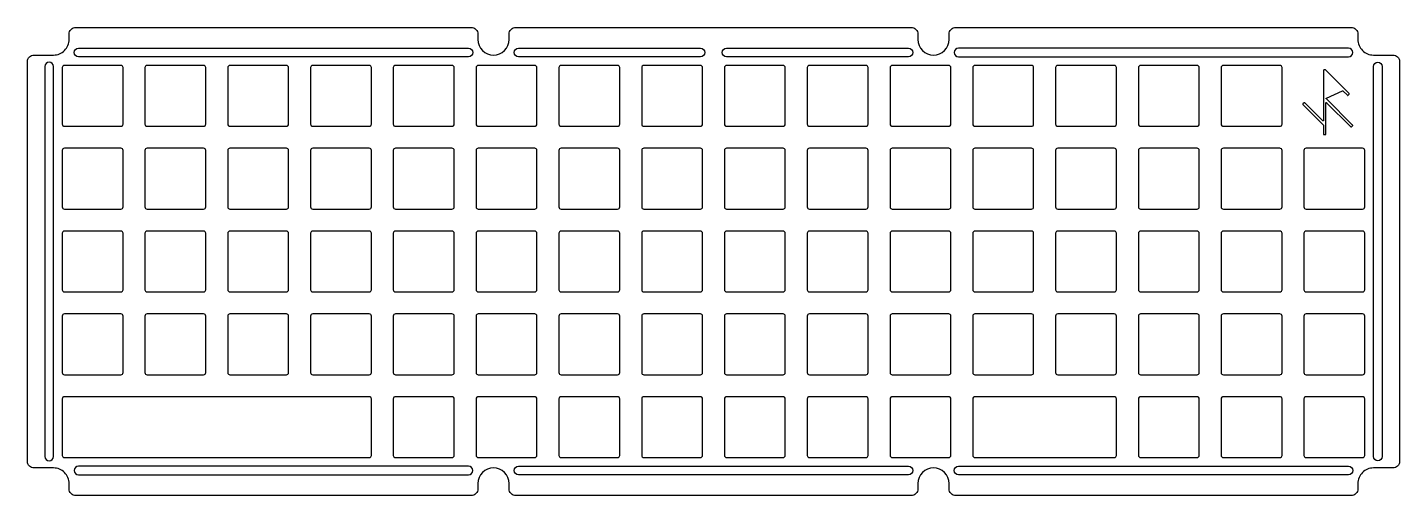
# Model space of a CAD drawing. Header units: millimetres. Extents: x -16 to 300, y -99 to 9.
import ezdxf

# ---------------------------------------------------------------- set-up
doc = ezdxf.new("R2010")
doc.units = ezdxf.units.MM
doc.layers.get('0').update_dxf_attribs({"linetype": 'CONTINUOUS'})

msp = doc.modelspace()

# ---------------------------------------------------------------- linework, layer by layer
for points in [[(86.08, 9.01, -0.414214), (87.58, 7.51), (87.58, 6.26, 1), (94.78, 6.26), (94.78, 7.51, -0.414214), (96.28, 9.01), (187.33, 9.01, -0.414214), (188.83, 7.51), (188.83, 6.26, 1), (196.03, 6.26), (196.03, 7.51, -0.414214), (197.53, 9.01), (288.58, 9.01, -0.414214), (290.08, 7.51), (290.08, 6.26, 0.414214), (293.68, 2.66), (298.18, 2.66, -0.414214), (299.68, 1.16), (299.68, -90.84, -0.414214), (298.18, -92.34), (293.68, -92.34, 0.414214), (290.08, -95.94), (290.08, -97.19, -0.414214), (288.58, -98.69), (197.53, -98.69, -0.414214), (196.03, -97.19), (196.03, -95.94, 1), (188.83, -95.94), (188.83, -97.19, -0.414214), (187.33, -98.69), (96.28, -98.69, -0.414214), (94.78, -97.19), (94.78, -95.94, 1), (87.58, -95.94), (87.58, -97.19, -0.414214), (86.08, -98.69), (-4.97, -98.69, -0.414214), (-6.47, -97.19), (-6.47, -95.94, 0.414214), (-10.07, -92.34), (-14.57, -92.34, -0.414214), (-16.07, -90.84), (-16.07, 1.16, -0.414214), (-14.57, 2.66), (-10.07, 2.66, 0.414214), (-6.47, 6.26), (-6.47, 7.51, -0.414214), (-4.97, 9.01)], [(85.43, 4.26, -1), (85.43, 2.26), (-4.32, 2.26, -1), (-4.32, 4.26)], [(96.93, 2.26, -1), (96.93, 4.26), (138.81, 4.26, -1), (138.81, 2.26)], [(144.81, 2.26, -1), (144.81, 4.26), (186.68, 4.26, -1), (186.68, 2.26)], [(198.18, 2.26), (287.93, 2.26, 1), (287.93, 4.26), (198.18, 4.26, 1)], [(-12.07, 0.01), (-12.07, -89.69, 1), (-10.07, -89.69), (-10.07, 0.01, 1)], [(-7.57, -13.74), (5.43, -13.74, 0.414214), (5.93, -13.24), (5.93, -0.24, 0.414214), (5.43, 0.26), (-7.57, 0.26, 0.414214), (-8.07, -0.24), (-8.07, -13.24, 0.414214)], [(24.48, 0.26), (11.48, 0.26, 0.414214), (10.98, -0.24), (10.98, -13.24, 0.414214), (11.48, -13.74), (24.48, -13.74, 0.414214), (24.98, -13.24), (24.98, -0.24, 0.414214)], [(30.03, -13.24, 0.414214), (30.53, -13.74), (43.53, -13.74, 0.414214), (44.03, -13.24), (44.03, -0.24, 0.414214), (43.53, 0.26), (30.53, 0.26, 0.414214), (30.03, -0.24)], [(62.58, 0.26), (49.58, 0.26, 0.414214), (49.08, -0.24), (49.08, -13.24, 0.414214), (49.58, -13.74), (62.58, -13.74, 0.414214), (63.08, -13.24), (63.08, -0.24, 0.414214)], [(82.13, -13.24), (82.13, -0.24, 0.414214), (81.63, 0.26), (68.63, 0.26, 0.414214), (68.13, -0.24), (68.13, -13.24, 0.414214), (68.63, -13.74), (81.63, -13.74, 0.414214)], [(87.18, -0.24), (87.18, -13.24, 0.414214), (87.68, -13.74), (100.68, -13.74, 0.414214), (101.18, -13.24), (101.18, -0.24, 0.414214), (100.68, 0.26), (87.68, 0.26, 0.414214)], [(106.23, -0.24), (106.23, -13.24, 0.414214), (106.73, -13.74), (119.73, -13.74, 0.414214), (120.23, -13.24), (120.23, -0.24, 0.414214), (119.73, 0.26), (106.73, 0.26, 0.414214)], [(138.78, -13.74, 0.414214), (139.28, -13.24), (139.28, -0.24, 0.414214), (138.78, 0.26), (125.78, 0.26, 0.414214), (125.28, -0.24), (125.28, -13.24, 0.414214), (125.78, -13.74)], [(158.33, -0.24, 0.414214), (157.83, 0.26), (144.83, 0.26, 0.414214), (144.33, -0.24), (144.33, -13.24, 0.414214), (144.83, -13.74), (157.83, -13.74, 0.414214), (158.33, -13.24)], [(163.38, -0.24), (163.38, -13.24, 0.414214), (163.88, -13.74), (176.88, -13.74, 0.414214), (177.38, -13.24), (177.38, -0.24, 0.414214), (176.88, 0.26), (163.88, 0.26, 0.414214)], [(182.93, -13.74), (195.93, -13.74, 0.414214), (196.43, -13.24), (196.43, -0.24, 0.414214), (195.93, 0.26), (182.93, 0.26, 0.414214), (182.43, -0.24), (182.43, -13.24, 0.414214)], [(214.98, 0.26), (201.98, 0.26, 0.414214), (201.48, -0.24), (201.48, -13.24, 0.414214), (201.98, -13.74), (214.98, -13.74, 0.414214), (215.48, -13.24), (215.48, -0.24, 0.414214)], [(220.53, -13.24, 0.414214), (221.03, -13.74), (234.03, -13.74, 0.414214), (234.53, -13.24), (234.53, -0.24, 0.414214), (234.03, 0.26), (221.03, 0.26, 0.414214), (220.53, -0.24)], [(253.08, -13.74, 0.414214), (253.58, -13.24), (253.58, -0.24, 0.414214), (253.08, 0.26), (240.08, 0.26, 0.414214), (239.58, -0.24), (239.58, -13.24, 0.414214), (240.08, -13.74)], [(272.13, -13.74, 0.414214), (272.63, -13.24), (272.63, -0.24, 0.414214), (272.13, 0.26), (259.13, 0.26, 0.414214), (258.63, -0.24), (258.63, -13.24, 0.414214), (259.13, -13.74)], [(293.68, 0.01, -1), (295.68, 0.01), (295.68, -89.69, -1), (293.68, -89.69)], [(286.55, -5.55, -0.315299), (286.66, -5.57), (287.69, -6.6, 0.414214), (287.83, -6.6), (288.09, -6.34, 0.414214), (288.09, -6.2), (282.7, -0.81, 0.198912), (282.63, -0.78), (282.28, -0.78, 0.414214), (282.18, -0.88), (282.18, -12.4, -0.668179), (282.01, -12.48), (277.85, -8.32, 0.414214), (277.7, -8.32), (277.43, -8.59, 0.414214), (277.43, -8.73), (282.15, -13.44, -0.198912), (282.18, -13.51), (282.18, -15.53, 0.414214), (282.28, -15.63), (282.62, -15.63, 0.414214), (282.72, -15.53), (282.72, -8.37, -0.668179), (282.89, -8.3), (288.46, -13.87, 0.414214), (288.6, -13.87), (288.87, -13.6, 0.414214), (288.87, -13.46), (282.84, -7.43, -0.520567), (282.86, -7.26)], [(5.93, -32.29), (5.93, -19.29, 0.414214), (5.43, -18.79), (-7.57, -18.79, 0.414214), (-8.07, -19.29), (-8.07, -32.29, 0.414214), (-7.57, -32.79), (5.43, -32.79, 0.414214)], [(24.98, -19.29, 0.414214), (24.48, -18.79), (11.48, -18.79, 0.414214), (10.98, -19.29), (10.98, -32.29, 0.414214), (11.48, -32.79), (24.48, -32.79, 0.414214), (24.98, -32.29)], [(44.03, -19.29, 0.414214), (43.53, -18.79), (30.53, -18.79, 0.414214), (30.03, -19.29), (30.03, -32.29, 0.414214), (30.53, -32.79), (43.53, -32.79, 0.414214), (44.03, -32.29)], [(49.08, -32.29, 0.414214), (49.58, -32.79), (62.58, -32.79, 0.414214), (63.08, -32.29), (63.08, -19.29, 0.414214), (62.58, -18.79), (49.58, -18.79, 0.414214), (49.08, -19.29)], [(68.63, -32.79), (81.63, -32.79, 0.414214), (82.13, -32.29), (82.13, -19.29, 0.414214), (81.63, -18.79), (68.63, -18.79, 0.414214), (68.13, -19.29), (68.13, -32.29, 0.414214)], [(100.68, -18.79), (87.68, -18.79, 0.414214), (87.18, -19.29), (87.18, -32.29, 0.414214), (87.68, -32.79), (100.68, -32.79, 0.414214), (101.18, -32.29), (101.18, -19.29, 0.414214)], [(106.23, -32.29, 0.414214), (106.73, -32.79), (119.73, -32.79, 0.414214), (120.23, -32.29), (120.23, -19.29, 0.414214), (119.73, -18.79), (106.73, -18.79, 0.414214), (106.23, -19.29)], [(125.28, -32.29, 0.414214), (125.78, -32.79), (138.78, -32.79, 0.414214), (139.28, -32.29), (139.28, -19.29, 0.414214), (138.78, -18.79), (125.78, -18.79, 0.414214), (125.28, -19.29)], [(144.33, -32.29, 0.414214), (144.83, -32.79), (157.83, -32.79, 0.414214), (158.33, -32.29), (158.33, -19.29, 0.414214), (157.83, -18.79), (144.83, -18.79, 0.414214), (144.33, -19.29)], [(163.38, -32.29, 0.414214), (163.88, -32.79), (176.88, -32.79, 0.414214), (177.38, -32.29), (177.38, -19.29, 0.414214), (176.88, -18.79), (163.88, -18.79, 0.414214), (163.38, -19.29)], [(182.93, -32.79), (195.93, -32.79, 0.414214), (196.43, -32.29), (196.43, -19.29, 0.414214), (195.93, -18.79), (182.93, -18.79, 0.414214), (182.43, -19.29), (182.43, -32.29, 0.414214)], [(214.98, -32.79, 0.414214), (215.48, -32.29), (215.48, -19.29, 0.414214), (214.98, -18.79), (201.98, -18.79, 0.414214), (201.48, -19.29), (201.48, -32.29, 0.414214), (201.98, -32.79)], [(220.53, -19.29), (220.53, -32.29, 0.414214), (221.03, -32.79), (234.03, -32.79, 0.414214), (234.53, -32.29), (234.53, -19.29, 0.414214), (234.03, -18.79), (221.03, -18.79, 0.414214)], [(240.08, -32.79), (253.08, -32.79, 0.414214), (253.58, -32.29), (253.58, -19.29, 0.414214), (253.08, -18.79), (240.08, -18.79, 0.414214), (239.58, -19.29), (239.58, -32.29, 0.414214)], [(272.13, -18.79), (259.13, -18.79, 0.414214), (258.63, -19.29), (258.63, -32.29, 0.414214), (259.13, -32.79), (272.13, -32.79, 0.414214), (272.63, -32.29), (272.63, -19.29, 0.414214)], [(278.18, -32.79), (291.18, -32.79, 0.414214), (291.68, -32.29), (291.68, -19.29, 0.414214), (291.18, -18.79), (278.18, -18.79, 0.414214), (277.68, -19.29), (277.68, -32.29, 0.414214)], [(-7.57, -51.84), (5.43, -51.84, 0.414214), (5.93, -51.34), (5.93, -38.34, 0.414214), (5.43, -37.84), (-7.57, -37.84, 0.414214), (-8.07, -38.34), (-8.07, -51.34, 0.414214)], [(11.48, -37.84, 0.414214), (10.98, -38.34), (10.98, -51.34, 0.414214), (11.48, -51.84), (24.48, -51.84, 0.414214), (24.98, -51.34), (24.98, -38.34, 0.414214), (24.48, -37.84)], [(30.53, -51.84), (43.53, -51.84, 0.414214), (44.03, -51.34), (44.03, -38.34, 0.414214), (43.53, -37.84), (30.53, -37.84, 0.414214), (30.03, -38.34), (30.03, -51.34, 0.414214)], [(49.58, -51.84), (62.58, -51.84, 0.414214), (63.08, -51.34), (63.08, -38.34, 0.414214), (62.58, -37.84), (49.58, -37.84, 0.414214), (49.08, -38.34), (49.08, -51.34, 0.414214)], [(68.13, -38.34), (68.13, -51.34, 0.414214), (68.63, -51.84), (81.63, -51.84, 0.414214), (82.13, -51.34), (82.13, -38.34, 0.414214), (81.63, -37.84), (68.63, -37.84, 0.414214)], [(87.68, -37.84, 0.414214), (87.18, -38.34), (87.18, -51.34, 0.414214), (87.68, -51.84), (100.68, -51.84, 0.414214), (101.18, -51.34), (101.18, -38.34, 0.414214), (100.68, -37.84)], [(106.23, -51.34, 0.414214), (106.73, -51.84), (119.73, -51.84, 0.414214), (120.23, -51.34), (120.23, -38.34, 0.414214), (119.73, -37.84), (106.73, -37.84, 0.414214), (106.23, -38.34)], [(138.78, -51.84, 0.414214), (139.28, -51.34), (139.28, -38.34, 0.414214), (138.78, -37.84), (125.78, -37.84, 0.414214), (125.28, -38.34), (125.28, -51.34, 0.414214), (125.78, -51.84)], [(157.83, -51.84, 0.414214), (158.33, -51.34), (158.33, -38.34, 0.414214), (157.83, -37.84), (144.83, -37.84, 0.414214), (144.33, -38.34), (144.33, -51.34, 0.414214), (144.83, -51.84)], [(163.88, -51.84), (176.88, -51.84, 0.414214), (177.38, -51.34), (177.38, -38.34, 0.414214), (176.88, -37.84), (163.88, -37.84, 0.414214), (163.38, -38.34), (163.38, -51.34, 0.414214)], [(182.93, -37.84, 0.414214), (182.43, -38.34), (182.43, -51.34, 0.414214), (182.93, -51.84), (195.93, -51.84, 0.414214), (196.43, -51.34), (196.43, -38.34, 0.414214), (195.93, -37.84)], [(201.48, -38.34), (201.48, -51.34, 0.414214), (201.98, -51.84), (214.98, -51.84, 0.414214), (215.48, -51.34), (215.48, -38.34, 0.414214), (214.98, -37.84), (201.98, -37.84, 0.414214)], [(234.03, -37.84), (221.03, -37.84, 0.414214), (220.53, -38.34), (220.53, -51.34, 0.414214), (221.03, -51.84), (234.03, -51.84, 0.414214), (234.53, -51.34), (234.53, -38.34, 0.414214)], [(253.08, -51.84, 0.414214), (253.58, -51.34), (253.58, -38.34, 0.414214), (253.08, -37.84), (240.08, -37.84, 0.414214), (239.58, -38.34), (239.58, -51.34, 0.414214), (240.08, -51.84)], [(259.13, -37.84, 0.414214), (258.63, -38.34), (258.63, -51.34, 0.414214), (259.13, -51.84), (272.13, -51.84, 0.414214), (272.63, -51.34), (272.63, -38.34, 0.414214), (272.13, -37.84)], [(291.68, -51.34), (291.68, -38.34, 0.414214), (291.18, -37.84), (278.18, -37.84, 0.414214), (277.68, -38.34), (277.68, -51.34, 0.414214), (278.18, -51.84), (291.18, -51.84, 0.414214)], [(5.43, -70.89, 0.414214), (5.93, -70.39), (5.93, -57.39, 0.414214), (5.43, -56.89), (-7.57, -56.89, 0.414214), (-8.07, -57.39), (-8.07, -70.39, 0.414214), (-7.57, -70.89)], [(11.48, -56.89, 0.414214), (10.98, -57.39), (10.98, -70.39, 0.414214), (11.48, -70.89), (24.48, -70.89, 0.414214), (24.98, -70.39), (24.98, -57.39, 0.414214), (24.48, -56.89)], [(30.03, -70.39, 0.414214), (30.53, -70.89), (43.53, -70.89, 0.414214), (44.03, -70.39), (44.03, -57.39, 0.414214), (43.53, -56.89), (30.53, -56.89, 0.414214), (30.03, -57.39)], [(49.08, -57.39), (49.08, -70.39, 0.414214), (49.58, -70.89), (62.58, -70.89, 0.414214), (63.08, -70.39), (63.08, -57.39, 0.414214), (62.58, -56.89), (49.58, -56.89, 0.414214)], [(68.13, -57.39), (68.13, -70.39, 0.414214), (68.63, -70.89), (81.63, -70.89, 0.414214), (82.13, -70.39), (82.13, -57.39, 0.414214), (81.63, -56.89), (68.63, -56.89, 0.414214)], [(87.18, -57.39), (87.18, -70.39, 0.414214), (87.68, -70.89), (100.68, -70.89, 0.414214), (101.18, -70.39), (101.18, -57.39, 0.414214), (100.68, -56.89), (87.68, -56.89, 0.414214)], [(106.73, -56.89, 0.414214), (106.23, -57.39), (106.23, -70.39, 0.414214), (106.73, -70.89), (119.73, -70.89, 0.414214), (120.23, -70.39), (120.23, -57.39, 0.414214), (119.73, -56.89)], [(125.78, -56.89, 0.414214), (125.28, -57.39), (125.28, -70.39, 0.414214), (125.78, -70.89), (138.78, -70.89, 0.414214), (139.28, -70.39), (139.28, -57.39, 0.414214), (138.78, -56.89)], [(144.33, -57.39), (144.33, -70.39, 0.414214), (144.83, -70.89), (157.83, -70.89, 0.414214), (158.33, -70.39), (158.33, -57.39, 0.414214), (157.83, -56.89), (144.83, -56.89, 0.414214)], [(163.38, -57.39), (163.38, -70.39, 0.414214), (163.88, -70.89), (176.88, -70.89, 0.414214), (177.38, -70.39), (177.38, -57.39, 0.414214), (176.88, -56.89), (163.88, -56.89, 0.414214)], [(182.93, -56.89, 0.414214), (182.43, -57.39), (182.43, -70.39, 0.414214), (182.93, -70.89), (195.93, -70.89, 0.414214), (196.43, -70.39), (196.43, -57.39, 0.414214), (195.93, -56.89)], [(201.98, -56.89, 0.414214), (201.48, -57.39), (201.48, -70.39, 0.414214), (201.98, -70.89), (214.98, -70.89, 0.414214), (215.48, -70.39), (215.48, -57.39, 0.414214), (214.98, -56.89)], [(234.53, -57.39, 0.414214), (234.03, -56.89), (221.03, -56.89, 0.414214), (220.53, -57.39), (220.53, -70.39, 0.414214), (221.03, -70.89), (234.03, -70.89, 0.414214), (234.53, -70.39)], [(253.58, -70.39), (253.58, -57.39, 0.414214), (253.08, -56.89), (240.08, -56.89, 0.414214), (239.58, -57.39), (239.58, -70.39, 0.414214), (240.08, -70.89), (253.08, -70.89, 0.414214)], [(258.63, -57.39), (258.63, -70.39, 0.414214), (259.13, -70.89), (272.13, -70.89, 0.414214), (272.63, -70.39), (272.63, -57.39, 0.414214), (272.13, -56.89), (259.13, -56.89, 0.414214)], [(291.68, -57.39, 0.414214), (291.18, -56.89), (278.18, -56.89, 0.414214), (277.68, -57.39), (277.68, -70.39, 0.414214), (278.18, -70.89), (291.18, -70.89, 0.414214), (291.68, -70.39)], [(49.58, -89.94), (57.82, -89.94), (62.58, -89.94, 0.414214), (63.08, -89.44), (63.08, -76.44, 0.414214), (62.58, -75.94), (57.82, -75.94), (49.58, -75.94), (44.82, -75.94), (10.19, -75.94), (5.43, -75.94), (-2.81, -75.94), (-7.57, -75.94, 0.414214), (-8.07, -76.44), (-8.07, -89.44, 0.414214), (-7.57, -89.94), (-2.81, -89.94), (5.43, -89.94), (10.19, -89.94), (44.82, -89.94)], [(78.63, -89.94), (81.63, -89.94, 0.414214), (82.13, -89.44), (82.13, -76.44, 0.414214), (81.63, -75.94), (78.13, -75.94), (72.13, -75.94), (68.63, -75.94, 0.414214), (68.13, -76.44), (68.13, -89.44, 0.414214), (68.63, -89.94), (71.63, -89.94)], [(100.68, -75.94), (87.68, -75.94, 0.414214), (87.18, -76.44), (87.18, -89.44, 0.414214), (87.68, -89.94), (100.68, -89.94, 0.414214), (101.18, -89.44), (101.18, -76.44, 0.414214)], [(106.23, -89.44, 0.414214), (106.73, -89.94), (109.73, -89.94), (116.73, -89.94), (119.73, -89.94, 0.414214), (120.23, -89.44), (120.23, -76.44, 0.414214), (119.73, -75.94), (116.23, -75.94), (110.23, -75.94), (106.73, -75.94, 0.414214), (106.23, -76.44)], [(138.78, -75.94), (125.78, -75.94, 0.414214), (125.28, -76.44), (125.28, -89.44, 0.414214), (125.78, -89.94), (138.78, -89.94, 0.414214), (139.28, -89.44), (139.28, -76.44, 0.414214)], [(157.83, -89.94, 0.414214), (158.33, -89.44), (158.33, -76.44, 0.414214), (157.83, -75.94), (154.33, -75.94), (148.33, -75.94), (144.83, -75.94, 0.414214), (144.33, -76.44), (144.33, -89.44, 0.414214), (144.83, -89.94), (147.83, -89.94), (154.83, -89.94)], [(177.38, -89.44), (177.38, -76.44, 0.414214), (176.88, -75.94), (163.88, -75.94, 0.414214), (163.38, -76.44), (163.38, -89.44, 0.414214), (163.88, -89.94), (176.88, -89.94, 0.414214)], [(185.93, -89.94), (192.93, -89.94), (195.93, -89.94, 0.414214), (196.43, -89.44), (196.43, -76.44, 0.414214), (195.93, -75.94), (192.43, -75.94), (186.43, -75.94), (182.93, -75.94, 0.414214), (182.43, -76.44), (182.43, -89.44, 0.414214), (182.93, -89.94)], [(234.53, -76.44, 0.414214), (234.03, -75.94), (221.03, -75.94), (214.98, -75.94), (206.74, -75.94), (201.98, -75.94, 0.414214), (201.48, -76.44), (201.48, -89.44, 0.414214), (201.98, -89.94), (206.74, -89.94), (214.98, -89.94), (221.03, -89.94), (234.03, -89.94, 0.414214), (234.53, -89.44)], [(240.08, -89.94), (253.08, -89.94, 0.414214), (253.58, -89.44), (253.58, -76.44, 0.414214), (253.08, -75.94), (240.08, -75.94, 0.414214), (239.58, -76.44), (239.58, -89.44, 0.414214)], [(259.13, -75.94, 0.414214), (258.63, -76.44), (258.63, -89.44, 0.414214), (259.13, -89.94), (272.13, -89.94, 0.414214), (272.63, -89.44), (272.63, -76.44, 0.414214), (272.13, -75.94)], [(278.18, -75.94, 0.414214), (277.68, -76.44), (277.68, -89.44, 0.414214), (278.18, -89.94), (291.18, -89.94, 0.414214), (291.68, -89.44), (291.68, -76.44, 0.414214), (291.18, -75.94)], [(85.43, -91.94), (-4.32, -91.94, 1), (-4.32, -93.94), (85.43, -93.94, 1)], [(96.93, -93.94, -1), (96.93, -91.94), (186.68, -91.94, -1), (186.68, -93.94)], [(198.18, -93.94, -1), (198.18, -91.94), (287.93, -91.94, -1), (287.93, -93.94)]]:
    msp.add_lwpolyline(points, format="xyb", close=True)

doc.saveas('drawing.dxf')
